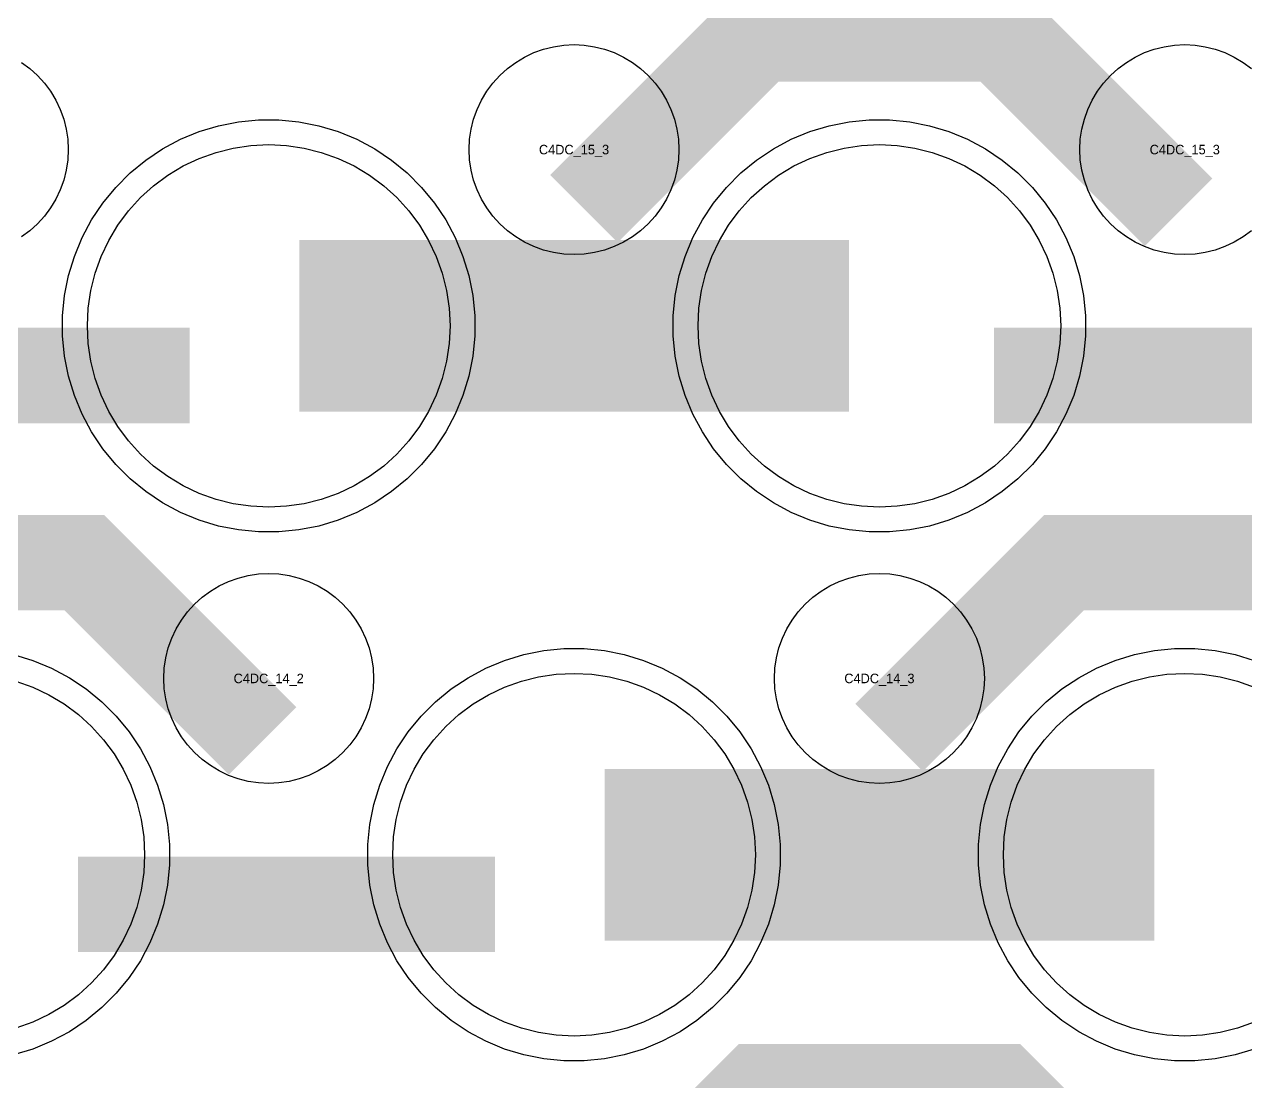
# Model space of a CAD drawing. Extents: x -11880 to 11880, y -14992 to 14992.
# Drawn here: x -11184 to -10864.1, y -12959.1 to -12682.1 of the extents above; entities that cross this region are included whole.
import ezdxf
from ezdxf.enums import TextEntityAlignment as Align

# ---------------------------------------------------------------- set-up
doc = ezdxf.new("R2010")
doc.units = 0
doc.header["$MEASUREMENT"] = 0
for name, color, linetype in [('GDS_775_DT_237', 138, 'CONTINUOUS'), ('RDL1_FS', 34, 'CONTINUOUS'), ('RDL_BS', 160, 'CONTINUOUS')]:
    doc.layers.add(name, color=color, linetype=linetype)

msp = doc.modelspace()

# ---------------------------------------------------------------- linework, layer by layer
at = {"layer": 'RDL1_FS'}
for points in [[(-11120, -12808.614), (-11124.657, -12808.385), (-11129.268, -12807.701), (-11133.791, -12806.569), (-11138.181, -12804.997), (-11142.395, -12803.005), (-11146.395, -12800.607), (-11150.14, -12797.829), (-11153.594, -12794.699), (-11156.724, -12791.245), (-11159.502, -12787.5), (-11161.9, -12783.5), (-11163.892, -12779.286), (-11165.464, -12774.896), (-11166.596, -12770.373), (-11167.28, -12765.762), (-11167.509, -12761.105), (-11167.28, -12756.448), (-11166.596, -12751.837), (-11165.464, -12747.314), (-11163.892, -12742.924), (-11161.9, -12738.71), (-11159.502, -12734.71), (-11156.724, -12730.965), (-11153.594, -12727.511), (-11150.14, -12724.381), (-11146.395, -12721.603), (-11142.395, -12719.205), (-11138.181, -12717.213), (-11133.791, -12715.641), (-11129.268, -12714.509), (-11124.657, -12713.825), (-11120, -12713.596), (-11115.343, -12713.825), (-11110.732, -12714.509), (-11106.209, -12715.641), (-11101.819, -12717.213), (-11097.605, -12719.205), (-11093.605, -12721.603), (-11089.86, -12724.381), (-11086.406, -12727.511), (-11083.276, -12730.965), (-11080.498, -12734.71), (-11078.1, -12738.71), (-11076.108, -12742.924), (-11074.536, -12747.314), (-11073.404, -12751.837), (-11072.72, -12756.448), (-11072.491, -12761.105), (-11072.72, -12765.762), (-11073.404, -12770.373), (-11074.536, -12774.896), (-11076.108, -12779.286), (-11078.1, -12783.5), (-11080.498, -12787.5), (-11083.276, -12791.245), (-11086.406, -12794.699), (-11089.86, -12797.829), (-11093.605, -12800.607), (-11097.605, -12803.005), (-11101.819, -12804.997), (-11106.209, -12806.569), (-11110.732, -12807.701), (-11115.343, -12808.385)], [(-10960, -12808.614), (-10964.657, -12808.385), (-10969.268, -12807.701), (-10973.791, -12806.569), (-10978.181, -12804.997), (-10982.395, -12803.005), (-10986.395, -12800.607), (-10990.14, -12797.829), (-10993.594, -12794.699), (-10996.724, -12791.245), (-10999.502, -12787.5), (-11001.9, -12783.5), (-11003.892, -12779.286), (-11005.464, -12774.896), (-11006.596, -12770.373), (-11007.28, -12765.762), (-11007.509, -12761.105), (-11007.28, -12756.448), (-11006.596, -12751.837), (-11005.464, -12747.314), (-11003.892, -12742.924), (-11001.9, -12738.71), (-10999.502, -12734.71), (-10996.724, -12730.965), (-10993.594, -12727.511), (-10990.14, -12724.381), (-10986.395, -12721.603), (-10982.395, -12719.205), (-10978.181, -12717.213), (-10973.791, -12715.641), (-10969.268, -12714.509), (-10964.657, -12713.825), (-10960, -12713.596), (-10955.343, -12713.825), (-10950.732, -12714.509), (-10946.209, -12715.641), (-10941.819, -12717.213), (-10937.605, -12719.205), (-10933.605, -12721.603), (-10929.86, -12724.381), (-10926.406, -12727.511), (-10923.276, -12730.965), (-10920.498, -12734.71), (-10918.1, -12738.71), (-10916.108, -12742.924), (-10914.536, -12747.314), (-10913.404, -12751.837), (-10912.72, -12756.448), (-10912.491, -12761.105), (-10912.72, -12765.762), (-10913.404, -12770.373), (-10914.536, -12774.896), (-10916.108, -12779.286), (-10918.1, -12783.5), (-10920.498, -12787.5), (-10923.276, -12791.245), (-10926.406, -12794.699), (-10929.86, -12797.829), (-10933.605, -12800.607), (-10937.605, -12803.005), (-10941.819, -12804.997), (-10946.209, -12806.569), (-10950.732, -12807.701), (-10955.343, -12808.385)], [(-11040, -12947.174), (-11044.657, -12946.945), (-11049.268, -12946.261), (-11053.791, -12945.129), (-11058.181, -12943.557), (-11062.395, -12941.565), (-11066.395, -12939.167), (-11070.14, -12936.389), (-11073.594, -12933.259), (-11076.724, -12929.805), (-11079.502, -12926.06), (-11081.9, -12922.06), (-11083.892, -12917.846), (-11085.464, -12913.456), (-11086.596, -12908.933), (-11087.28, -12904.322), (-11087.509, -12899.665), (-11087.28, -12895.008), (-11086.596, -12890.397), (-11085.464, -12885.874), (-11083.892, -12881.484), (-11081.9, -12877.27), (-11079.502, -12873.27), (-11076.724, -12869.525), (-11073.594, -12866.071), (-11070.14, -12862.941), (-11066.395, -12860.163), (-11062.395, -12857.765), (-11058.181, -12855.773), (-11053.791, -12854.201), (-11049.268, -12853.069), (-11044.657, -12852.385), (-11040, -12852.156), (-11035.343, -12852.385), (-11030.732, -12853.069), (-11026.209, -12854.201), (-11021.819, -12855.773), (-11017.605, -12857.765), (-11013.605, -12860.163), (-11009.86, -12862.941), (-11006.406, -12866.071), (-11003.276, -12869.525), (-11000.498, -12873.27), (-10998.1, -12877.27), (-10996.108, -12881.484), (-10994.536, -12885.874), (-10993.404, -12890.397), (-10992.72, -12895.008), (-10992.491, -12899.665), (-10992.72, -12904.322), (-10993.404, -12908.933), (-10994.536, -12913.456), (-10996.108, -12917.846), (-10998.1, -12922.06), (-11000.498, -12926.06), (-11003.276, -12929.805), (-11006.406, -12933.259), (-11009.86, -12936.389), (-11013.605, -12939.167), (-11017.605, -12941.565), (-11021.819, -12943.557), (-11026.209, -12945.129), (-11030.732, -12946.261), (-11035.343, -12946.945)]]:
    msp.add_lwpolyline(points, close=True, dxfattribs=at)
for points in [[(-11111.998, -12761.105, 45, 45, 0), (-11039.998, -12761.105, 45, 45, 0)], [(-11039.998, -12761.105, 45, 45, 0), (-10967.998, -12761.105, 45, 45, 0)], [(-11031.998, -12899.665, 45, 45, 0), (-10959.998, -12899.665, 45, 45, 0)], [(-10959.998, -12899.665, 45, 45, 0), (-10887.998, -12899.665, 45, 45, 0)]]:
    msp.add_lwpolyline(points, format="xyseb", dxfattribs=at)
for points in [[(-11186.209, -12854.201), (-11181.819, -12855.773), (-11177.605, -12857.765), (-11173.605, -12860.163), (-11169.86, -12862.941), (-11166.406, -12866.071), (-11163.276, -12869.525), (-11160.498, -12873.27), (-11158.1, -12877.27), (-11156.108, -12881.484), (-11154.536, -12885.874), (-11153.404, -12890.397), (-11152.72, -12895.008), (-11152.491, -12899.665), (-11152.72, -12904.322), (-11153.404, -12908.933), (-11154.536, -12913.456), (-11156.108, -12917.846), (-11158.1, -12922.06), (-11160.498, -12926.06), (-11163.276, -12929.805), (-11166.406, -12933.259), (-11169.86, -12936.389), (-11173.605, -12939.167), (-11177.605, -12941.565), (-11181.819, -12943.557), (-11186.209, -12945.129)], [(-10861.819, -12943.557), (-10866.209, -12945.129), (-10870.732, -12946.261), (-10875.343, -12946.945), (-10880, -12947.174), (-10884.657, -12946.945), (-10889.268, -12946.261), (-10893.791, -12945.129), (-10898.181, -12943.557), (-10902.395, -12941.565), (-10906.395, -12939.167), (-10910.14, -12936.389), (-10913.594, -12933.259), (-10916.724, -12929.805), (-10919.502, -12926.06), (-10921.9, -12922.06), (-10923.892, -12917.846), (-10925.464, -12913.456), (-10926.596, -12908.933), (-10927.28, -12904.322), (-10927.509, -12899.665), (-10927.28, -12895.008), (-10926.596, -12890.397), (-10925.464, -12885.874), (-10923.892, -12881.484), (-10921.9, -12877.27), (-10919.502, -12873.27), (-10916.724, -12869.525), (-10913.594, -12866.071), (-10910.14, -12862.941), (-10906.395, -12860.163), (-10902.395, -12857.765), (-10898.181, -12855.773), (-10893.791, -12854.201), (-10889.268, -12853.069), (-10884.657, -12852.385), (-10880, -12852.156), (-10875.343, -12852.385), (-10870.732, -12853.069), (-10866.209, -12854.201), (-10861.819, -12855.773)]]:
    msp.add_lwpolyline(points, dxfattribs=at)
at = {"layer": 'RDL_BS'}
for points in [[(-11037.438, -12730.419, 25, 25, 0), (-10991.623, -12684.604, 25, 25, 0), (-10958.07, -12684.604, 25, 25, 0)], [(-10881.599, -12731.318, 25, 25, 0), (-10928.313, -12684.604, 25, 25, 0), (-10958.071, -12684.604, 25, 25, 0)], [(-11249.984, -12774.118, 25, 25, 0), (-11140.719, -12774.118, 25, 25, 0)], [(-10929.984, -12774.118, 25, 25, 0), (-10820.719, -12774.118, 25, 25, 0)], [(-11121.599, -12869.878, 25, 25, 0), (-11168.313, -12823.164, 25, 25, 0), (-11198.071, -12823.164, 25, 25, 0)], [(-10957.438, -12868.979, 25, 25, 0), (-10911.623, -12823.164, 25, 25, 0), (-10878.07, -12823.164, 25, 25, 0)], [(-10801.599, -12869.878, 25, 25, 0), (-10848.313, -12823.164, 25, 25, 0), (-10878.071, -12823.164, 25, 25, 0)], [(-11169.984, -12912.678, 25, 25, 0), (-11060.719, -12912.678, 25, 25, 0)], [(-11037.438, -13007.544, 25, 25, 0), (-10991.623, -12961.729, 25, 25, 0), (-10958.07, -12961.729, 25, 25, 0)], [(-10881.599, -13008.443, 25, 25, 0), (-10928.313, -12961.729, 25, 25, 0), (-10958.071, -12961.729, 25, 25, 0)]]:
    msp.add_lwpolyline(points, format="xyseb", dxfattribs=at)
for points in [[(-11040, -12742.411), (-11042.693, -12742.279), (-11045.365, -12741.883), (-11047.984, -12741.226), (-11050.519, -12740.319), (-11052.956, -12739.167), (-11055.28, -12737.774), (-11057.443, -12736.171), (-11059.442, -12734.359), (-11061.254, -12732.36), (-11062.857, -12730.197), (-11064.25, -12727.873), (-11065.402, -12725.436), (-11066.309, -12722.901), (-11066.966, -12720.282), (-11067.362, -12717.61), (-11067.494, -12714.917), (-11067.362, -12712.224), (-11066.966, -12709.552), (-11066.309, -12706.933), (-11065.402, -12704.398), (-11064.25, -12701.961), (-11062.857, -12699.637), (-11061.254, -12697.474), (-11059.442, -12695.475), (-11057.443, -12693.663), (-11055.28, -12692.06), (-11052.956, -12690.667), (-11050.519, -12689.515), (-11047.984, -12688.608), (-11045.365, -12687.951), (-11042.693, -12687.555), (-11040, -12687.423), (-11037.307, -12687.555), (-11034.635, -12687.951), (-11032.016, -12688.608), (-11029.481, -12689.515), (-11027.044, -12690.667), (-11024.72, -12692.06), (-11022.557, -12693.663), (-11020.558, -12695.475), (-11018.746, -12697.474), (-11017.143, -12699.637), (-11015.75, -12701.961), (-11014.598, -12704.398), (-11013.691, -12706.933), (-11013.034, -12709.552), (-11012.638, -12712.224), (-11012.506, -12714.917), (-11012.638, -12717.61), (-11013.034, -12720.282), (-11013.691, -12722.901), (-11014.598, -12725.436), (-11015.75, -12727.873), (-11017.143, -12730.197), (-11018.746, -12732.36), (-11020.558, -12734.359), (-11022.557, -12736.171), (-11024.72, -12737.774), (-11027.044, -12739.167), (-11029.481, -12740.319), (-11032.016, -12741.226), (-11034.635, -12741.883), (-11037.307, -12742.279)], [(-11122.644, -12815.105), (-11127.938, -12814.588), (-11133.165, -12813.542), (-11138.205, -12812.011), (-11143.115, -12809.98), (-11147.777, -12807.488), (-11152.191, -12804.541), (-11156.292, -12801.179), (-11160.074, -12797.397), (-11163.436, -12793.296), (-11166.383, -12788.882), (-11168.875, -12784.22), (-11170.906, -12779.31), (-11172.437, -12774.27), (-11173.483, -12769.043), (-11174, -12763.749), (-11174, -12758.461), (-11173.483, -12753.167), (-11172.437, -12747.94), (-11170.906, -12742.9), (-11168.875, -12737.99), (-11166.383, -12733.328), (-11163.436, -12728.914), (-11160.074, -12724.813), (-11156.292, -12721.031), (-11152.191, -12717.669), (-11147.777, -12714.722), (-11143.115, -12712.23), (-11138.205, -12710.199), (-11133.165, -12708.668), (-11127.938, -12707.622), (-11122.644, -12707.105), (-11117.356, -12707.105), (-11112.062, -12707.622), (-11106.835, -12708.668), (-11101.795, -12710.199), (-11096.885, -12712.23), (-11092.223, -12714.722), (-11087.809, -12717.669), (-11083.708, -12721.031), (-11079.926, -12724.813), (-11076.564, -12728.914), (-11073.617, -12733.328), (-11071.125, -12737.99), (-11069.094, -12742.9), (-11067.563, -12747.94), (-11066.517, -12753.167), (-11066, -12758.461), (-11066, -12763.749), (-11066.517, -12769.043), (-11067.563, -12774.27), (-11069.094, -12779.31), (-11071.125, -12784.22), (-11073.617, -12788.882), (-11076.564, -12793.296), (-11079.926, -12797.397), (-11083.708, -12801.179), (-11087.809, -12804.541), (-11092.223, -12807.488), (-11096.885, -12809.98), (-11101.795, -12812.011), (-11106.835, -12813.542), (-11112.062, -12814.588), (-11117.356, -12815.105)], [(-10962.644, -12815.105), (-10967.938, -12814.588), (-10973.165, -12813.542), (-10978.205, -12812.011), (-10983.115, -12809.98), (-10987.777, -12807.488), (-10992.191, -12804.541), (-10996.292, -12801.179), (-11000.074, -12797.397), (-11003.436, -12793.296), (-11006.383, -12788.882), (-11008.875, -12784.22), (-11010.906, -12779.31), (-11012.437, -12774.27), (-11013.483, -12769.043), (-11014, -12763.749), (-11014, -12758.461), (-11013.483, -12753.167), (-11012.437, -12747.94), (-11010.906, -12742.9), (-11008.875, -12737.99), (-11006.383, -12733.328), (-11003.436, -12728.914), (-11000.074, -12724.813), (-10996.292, -12721.031), (-10992.191, -12717.669), (-10987.777, -12714.722), (-10983.115, -12712.23), (-10978.205, -12710.199), (-10973.165, -12708.668), (-10967.938, -12707.622), (-10962.644, -12707.105), (-10957.356, -12707.105), (-10952.062, -12707.622), (-10946.835, -12708.668), (-10941.795, -12710.199), (-10936.885, -12712.23), (-10932.223, -12714.722), (-10927.809, -12717.669), (-10923.708, -12721.031), (-10919.926, -12724.813), (-10916.564, -12728.914), (-10913.617, -12733.328), (-10911.125, -12737.99), (-10909.094, -12742.9), (-10907.563, -12747.94), (-10906.517, -12753.167), (-10906, -12758.461), (-10906, -12763.749), (-10906.517, -12769.043), (-10907.563, -12774.27), (-10909.094, -12779.31), (-10911.125, -12784.22), (-10913.617, -12788.882), (-10916.564, -12793.296), (-10919.926, -12797.397), (-10923.708, -12801.179), (-10927.809, -12804.541), (-10932.223, -12807.488), (-10936.885, -12809.98), (-10941.795, -12812.011), (-10946.835, -12813.542), (-10952.062, -12814.588), (-10957.356, -12815.105)], [(-11120, -12880.971), (-11122.693, -12880.839), (-11125.365, -12880.443), (-11127.984, -12879.786), (-11130.519, -12878.879), (-11132.956, -12877.727), (-11135.28, -12876.334), (-11137.443, -12874.731), (-11139.442, -12872.919), (-11141.254, -12870.92), (-11142.857, -12868.757), (-11144.25, -12866.433), (-11145.402, -12863.996), (-11146.309, -12861.461), (-11146.966, -12858.842), (-11147.362, -12856.17), (-11147.494, -12853.477), (-11147.362, -12850.784), (-11146.966, -12848.112), (-11146.309, -12845.493), (-11145.402, -12842.958), (-11144.25, -12840.521), (-11142.857, -12838.197), (-11141.254, -12836.034), (-11139.442, -12834.035), (-11137.443, -12832.223), (-11135.28, -12830.62), (-11132.956, -12829.227), (-11130.519, -12828.075), (-11127.984, -12827.168), (-11125.365, -12826.511), (-11122.693, -12826.115), (-11120, -12825.983), (-11117.307, -12826.115), (-11114.635, -12826.511), (-11112.016, -12827.168), (-11109.481, -12828.075), (-11107.044, -12829.227), (-11104.72, -12830.62), (-11102.557, -12832.223), (-11100.558, -12834.035), (-11098.746, -12836.034), (-11097.143, -12838.197), (-11095.75, -12840.521), (-11094.598, -12842.958), (-11093.691, -12845.493), (-11093.034, -12848.112), (-11092.638, -12850.784), (-11092.506, -12853.477), (-11092.638, -12856.17), (-11093.034, -12858.842), (-11093.691, -12861.461), (-11094.598, -12863.996), (-11095.75, -12866.433), (-11097.143, -12868.757), (-11098.746, -12870.92), (-11100.558, -12872.919), (-11102.557, -12874.731), (-11104.72, -12876.334), (-11107.044, -12877.727), (-11109.481, -12878.879), (-11112.016, -12879.786), (-11114.635, -12880.443), (-11117.307, -12880.839)], [(-10960, -12880.971), (-10962.693, -12880.839), (-10965.365, -12880.443), (-10967.984, -12879.786), (-10970.519, -12878.879), (-10972.956, -12877.727), (-10975.28, -12876.334), (-10977.443, -12874.731), (-10979.442, -12872.919), (-10981.254, -12870.92), (-10982.857, -12868.757), (-10984.25, -12866.433), (-10985.402, -12863.996), (-10986.309, -12861.461), (-10986.966, -12858.842), (-10987.362, -12856.17), (-10987.494, -12853.477), (-10987.362, -12850.784), (-10986.966, -12848.112), (-10986.309, -12845.493), (-10985.402, -12842.958), (-10984.25, -12840.521), (-10982.857, -12838.197), (-10981.254, -12836.034), (-10979.442, -12834.035), (-10977.443, -12832.223), (-10975.28, -12830.62), (-10972.956, -12829.227), (-10970.519, -12828.075), (-10967.984, -12827.168), (-10965.365, -12826.511), (-10962.693, -12826.115), (-10960, -12825.983), (-10957.307, -12826.115), (-10954.635, -12826.511), (-10952.016, -12827.168), (-10949.481, -12828.075), (-10947.044, -12829.227), (-10944.72, -12830.62), (-10942.557, -12832.223), (-10940.558, -12834.035), (-10938.746, -12836.034), (-10937.143, -12838.197), (-10935.75, -12840.521), (-10934.598, -12842.958), (-10933.691, -12845.493), (-10933.034, -12848.112), (-10932.638, -12850.784), (-10932.506, -12853.477), (-10932.638, -12856.17), (-10933.034, -12858.842), (-10933.691, -12861.461), (-10934.598, -12863.996), (-10935.75, -12866.433), (-10937.143, -12868.757), (-10938.746, -12870.92), (-10940.558, -12872.919), (-10942.557, -12874.731), (-10944.72, -12876.334), (-10947.044, -12877.727), (-10949.481, -12878.879), (-10952.016, -12879.786), (-10954.635, -12880.443), (-10957.307, -12880.839)], [(-11042.644, -12953.665), (-11047.938, -12953.148), (-11053.165, -12952.102), (-11058.205, -12950.571), (-11063.115, -12948.54), (-11067.777, -12946.048), (-11072.191, -12943.101), (-11076.292, -12939.739), (-11080.074, -12935.957), (-11083.436, -12931.856), (-11086.383, -12927.442), (-11088.875, -12922.78), (-11090.906, -12917.87), (-11092.437, -12912.83), (-11093.483, -12907.603), (-11094, -12902.309), (-11094, -12897.021), (-11093.483, -12891.727), (-11092.437, -12886.5), (-11090.906, -12881.46), (-11088.875, -12876.55), (-11086.383, -12871.888), (-11083.436, -12867.474), (-11080.074, -12863.373), (-11076.292, -12859.591), (-11072.191, -12856.229), (-11067.777, -12853.282), (-11063.115, -12850.79), (-11058.205, -12848.759), (-11053.165, -12847.228), (-11047.938, -12846.182), (-11042.644, -12845.665), (-11037.356, -12845.665), (-11032.062, -12846.182), (-11026.835, -12847.228), (-11021.795, -12848.759), (-11016.885, -12850.79), (-11012.223, -12853.282), (-11007.809, -12856.229), (-11003.708, -12859.591), (-10999.926, -12863.373), (-10996.564, -12867.474), (-10993.617, -12871.888), (-10991.125, -12876.55), (-10989.094, -12881.46), (-10987.563, -12886.5), (-10986.517, -12891.727), (-10986, -12897.021), (-10986, -12902.309), (-10986.517, -12907.603), (-10987.563, -12912.83), (-10989.094, -12917.87), (-10991.125, -12922.78), (-10993.617, -12927.442), (-10996.564, -12931.856), (-10999.926, -12935.957), (-11003.708, -12939.739), (-11007.809, -12943.101), (-11012.223, -12946.048), (-11016.885, -12948.54), (-11021.795, -12950.571), (-11026.835, -12952.102), (-11032.062, -12953.148), (-11037.356, -12953.665)]]:
    msp.add_lwpolyline(points, close=True, dxfattribs=at)
for points in [[(-10862.557, -12736.171), (-10864.72, -12737.774), (-10867.044, -12739.167), (-10869.481, -12740.319), (-10872.016, -12741.226), (-10874.635, -12741.883), (-10877.307, -12742.279), (-10880, -12742.411), (-10882.693, -12742.279), (-10885.365, -12741.883), (-10887.984, -12741.226), (-10890.519, -12740.319), (-10892.956, -12739.167), (-10895.28, -12737.774), (-10897.443, -12736.171), (-10899.442, -12734.359), (-10901.254, -12732.36), (-10902.857, -12730.197), (-10904.25, -12727.873), (-10905.402, -12725.436), (-10906.309, -12722.901), (-10906.966, -12720.282), (-10907.362, -12717.61), (-10907.494, -12714.917), (-10907.362, -12712.224), (-10906.966, -12709.552), (-10906.309, -12706.933), (-10905.402, -12704.398), (-10904.25, -12701.961), (-10902.857, -12699.637), (-10901.254, -12697.474), (-10899.442, -12695.475), (-10897.443, -12693.663), (-10895.28, -12692.06), (-10892.956, -12690.667), (-10890.519, -12689.515), (-10887.984, -12688.608), (-10885.365, -12687.951), (-10882.693, -12687.555), (-10880, -12687.423), (-10877.307, -12687.555), (-10874.635, -12687.951), (-10872.016, -12688.608), (-10869.481, -12689.515), (-10867.044, -12690.667), (-10864.72, -12692.06), (-10862.557, -12693.663)], [(-11184.72, -12692.06), (-11182.557, -12693.663), (-11180.558, -12695.475), (-11178.746, -12697.474), (-11177.143, -12699.637), (-11175.75, -12701.961), (-11174.598, -12704.398), (-11173.691, -12706.933), (-11173.034, -12709.552), (-11172.638, -12712.224), (-11172.506, -12714.917), (-11172.638, -12717.61), (-11173.034, -12720.282), (-11173.691, -12722.901), (-11174.598, -12725.436), (-11175.75, -12727.873), (-11177.143, -12730.197), (-11178.746, -12732.36), (-11180.558, -12734.359), (-11182.557, -12736.171), (-11184.72, -12737.774)], [(-11186.835, -12847.228), (-11181.795, -12848.759), (-11176.885, -12850.79), (-11172.223, -12853.282), (-11167.809, -12856.229), (-11163.708, -12859.591), (-11159.926, -12863.373), (-11156.564, -12867.474), (-11153.617, -12871.888), (-11151.125, -12876.55), (-11149.094, -12881.46), (-11147.563, -12886.5), (-11146.517, -12891.727), (-11146, -12897.021), (-11146, -12902.309), (-11146.517, -12907.603), (-11147.563, -12912.83), (-11149.094, -12917.87), (-11151.125, -12922.78), (-11153.617, -12927.442), (-11156.564, -12931.856), (-11159.926, -12935.957), (-11163.708, -12939.739), (-11167.809, -12943.101), (-11172.223, -12946.048), (-11176.885, -12948.54), (-11181.795, -12950.571), (-11186.835, -12952.102)], [(-10861.795, -12950.571), (-10866.835, -12952.102), (-10872.062, -12953.148), (-10877.356, -12953.665), (-10882.644, -12953.665), (-10887.938, -12953.148), (-10893.165, -12952.102), (-10898.205, -12950.571), (-10903.115, -12948.54), (-10907.777, -12946.048), (-10912.191, -12943.101), (-10916.292, -12939.739), (-10920.074, -12935.957), (-10923.436, -12931.856), (-10926.383, -12927.442), (-10928.875, -12922.78), (-10930.906, -12917.87), (-10932.437, -12912.83), (-10933.483, -12907.603), (-10934, -12902.309), (-10934, -12897.021), (-10933.483, -12891.727), (-10932.437, -12886.5), (-10930.906, -12881.46), (-10928.875, -12876.55), (-10926.383, -12871.888), (-10923.436, -12867.474), (-10920.074, -12863.373), (-10916.292, -12859.591), (-10912.191, -12856.229), (-10907.777, -12853.282), (-10903.115, -12850.79), (-10898.205, -12848.759), (-10893.165, -12847.228), (-10887.938, -12846.182), (-10882.644, -12845.665), (-10877.356, -12845.665), (-10872.062, -12846.182), (-10866.835, -12847.228), (-10861.795, -12848.759)]]:
    msp.add_lwpolyline(points, dxfattribs=at)

# ---------------------------------------------------------------- texts
at = {"layer": 'GDS_775_DT_237'}
for s, p in [('C4DC_15_3', (-11040, -12714.917)), ('C4DC_15_3', (-11040, -12714.917)), ('C4DC_15_3', (-10880, -12714.917)), ('C4DC_15_3', (-10880, -12714.917)), ('C4DC_14_2', (-11120, -12853.477)), ('C4DC_14_2', (-11120, -12853.477)), ('C4DC_14_3', (-10960, -12853.477)), ('C4DC_14_3', (-10960, -12853.477))]:
    msp.add_text(s, height=2.5, dxfattribs=at).set_placement(p, align=Align.MIDDLE_CENTER)

doc.saveas('drawing.dxf')
